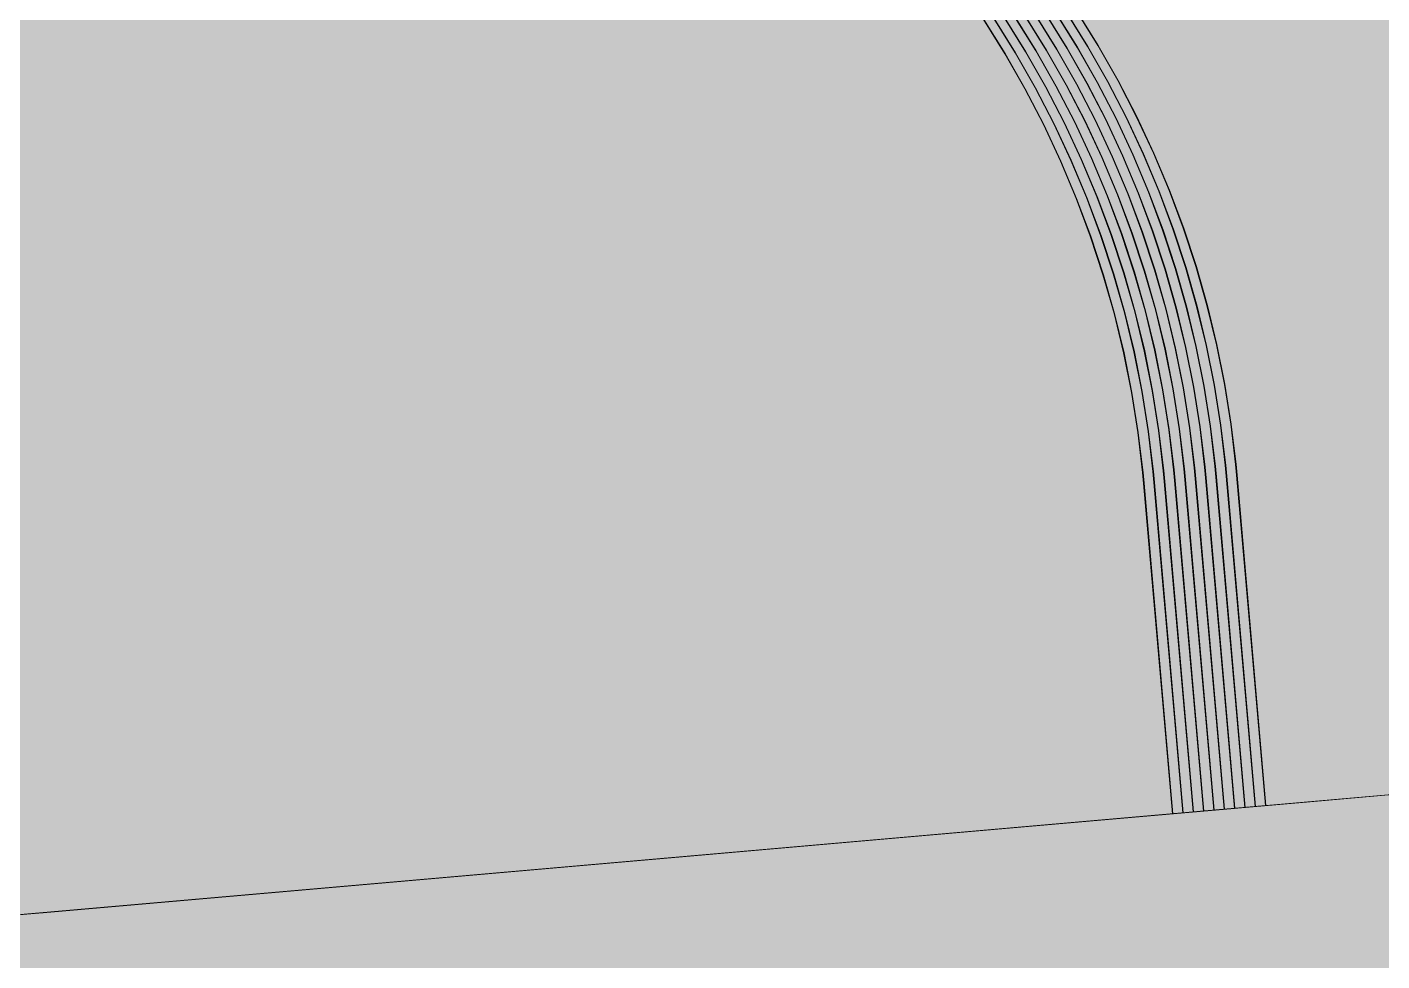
# Model space of a CAD drawing. Header units: millimetres. Extents: x 632 to 546626, y -3890 to 22200.
# Drawn here: x 370738.24 to 370743.61, y 16866.68 to 16870.38 of the extents above; entities that cross this region are included whole.
import ezdxf

# ---------------------------------------------------------------- set-up
doc = ezdxf.new("R2010")
doc.units = ezdxf.units.MM
doc.layers.add('A-270-M_ROOF', color=132, linetype='Continuous', lineweight=13)
doc.layers.add('A-770-ME_FFE_SA', color=91, linetype='Continuous', lineweight=13)

# ---------------------------------------------------------------- blocks, each defined once
blk = doc.blocks.new('Static Line_Sayfa_Metal Deck_Pan Mount - Up to 15 _ pitch - Max 2 Users-1845874-S6_501-SECTION A6')
at = {"layer": 'A-770-ME_FFE_SA', "lineweight": 5, "transparency": 33554432}
for points in [[(4548506.355, 16851.0439), (4548705.5939, 16868.475), (4548701.367, 16916.7895), (4548502.1281, 16899.3583), (4548504.1942, 16875.742)], [(4548506.396, 16851.0475), (4548705.6349, 16868.4786), (4548701.408, 16916.7931), (4548502.1691, 16899.3619), (4548504.2355, 16875.742)], [(4548506.4369, 16851.0511), (4548705.6759, 16868.4822), (4548701.449, 16916.7967), (4548502.2101, 16899.3655), (4548504.2768, 16875.742)], [(4548506.4779, 16851.0546), (4548705.7169, 16868.4858), (4548701.49, 16916.8002), (4548502.2511, 16899.3691), (4548504.3181, 16875.742)], [(4548506.5189, 16851.0582), (4548705.7579, 16868.4894), (4548701.531, 16916.8038), (4548502.292, 16899.3727), (4548504.3594, 16875.742)], [(4548506.5599, 16851.0618), (4548705.7988, 16868.493), (4548701.572, 16916.8074), (4548502.333, 16899.3763), (4548504.4007, 16875.742)], [(4548506.6009, 16851.0654), (4548705.8398, 16868.4965), (4548701.613, 16916.811), (4548502.374, 16899.3798), (4548504.442, 16875.742)], [(4548506.6419, 16851.069), (4548705.8808, 16868.5001), (4548701.6539, 16916.8146), (4548502.415, 16899.3834), (4548504.4833, 16875.742)], [(4548506.273, 16851.0367), (4548705.5119, 16868.4679), (4548701.285, 16916.7823), (4548502.0461, 16899.3512), (4548504.1116, 16875.742)], [(4548506.314, 16851.0403), (4548705.5529, 16868.4714), (4548701.326, 16916.7859), (4548502.0871, 16899.3547), (4548504.1529, 16875.742)], [(4548506.5716, 16849.0552), (4548705.8106, 16866.4863), (4548701.5835, 16914.8008), (4548502.3446, 16897.3696), (4548504.2368, 16875.742)], [(4548506.6126, 16849.0588), (4548705.8515, 16866.4899), (4548701.6245, 16914.8044), (4548502.3855, 16897.3732), (4548504.2781, 16875.742)], [(4548506.6536, 16849.0624), (4548705.8925, 16866.4935), (4548701.6655, 16914.808), (4548502.4265, 16897.3768), (4548504.3194, 16875.742)], [(4548506.6946, 16849.066), (4548705.9335, 16866.4971), (4548701.7065, 16914.8115), (4548502.4675, 16897.3804), (4548504.3607, 16875.742)], [(4548506.7356, 16849.0695), (4548705.9745, 16866.5007), (4548701.7475, 16914.8151), (4548502.5085, 16897.384), (4548504.402, 16875.742)], [(4548506.7766, 16849.0731), (4548706.0155, 16866.5043), (4548701.7884, 16914.8187), (4548502.5495, 16897.3876), (4548504.4433, 16875.742)], [(4548506.8175, 16849.0767), (4548706.0565, 16866.5079), (4548701.8294, 16914.8223), (4548502.5905, 16897.3911), (4548504.4846, 16875.742)], [(4548506.4486, 16849.0444), (4548705.6876, 16866.4756), (4548701.4605, 16914.79), (4548502.2216, 16897.3589), (4548504.1129, 16875.742)], [(4548506.4896, 16849.048), (4548705.7286, 16866.4792), (4548701.5015, 16914.7936), (4548502.2626, 16897.3625), (4548504.1542, 16875.742)], [(4548506.5306, 16849.0516), (4548705.7696, 16866.4828), (4548701.5425, 16914.7972), (4548502.3036, 16897.366), (4548504.1955, 16875.742)], [(4548691.2398, 16870.3333), (4548686.9781, 16867.4137), (4548695.9438, 16868.1981)], [(4548686.9799, 16867.4138), (4548695.9457, 16868.1982), (4548691.2417, 16870.3335)], [(4548691.2808, 16870.3369), (4548687.0191, 16867.4172), (4548695.9848, 16868.2016)], [(4548687.0209, 16867.4174), (4548695.9866, 16868.2018), (4548691.2826, 16870.3371)], [(4548691.3218, 16870.3405), (4548687.06, 16867.4208), (4548696.0258, 16868.2052)], [(4548687.0619, 16867.421), (4548696.0276, 16868.2054), (4548691.3236, 16870.3407)], [(4548691.3628, 16870.3441), (4548687.101, 16867.4244), (4548696.0668, 16868.2088)], [(4548687.1029, 16867.4246), (4548696.0686, 16868.209), (4548691.3646, 16870.3443)], [(4548691.4038, 16870.3477), (4548687.142, 16867.428), (4548696.1078, 16868.2124)], [(4548687.1439, 16867.4282), (4548696.1096, 16868.2126), (4548691.4056, 16870.3478)], [(4548691.1168, 16870.3226), (4548686.8551, 16867.4029), (4548695.8209, 16868.1873)], [(4548686.8569, 16867.4031), (4548695.8227, 16868.1875), (4548691.1187, 16870.3227)], [(4548691.1578, 16870.3262), (4548686.8961, 16867.4065), (4548695.8618, 16868.1909)], [(4548686.8979, 16867.4067), (4548695.8637, 16868.1911), (4548691.1597, 16870.3263)], [(4548691.1988, 16870.3298), (4548686.9371, 16867.4101), (4548695.9028, 16868.1945)], [(4548686.9389, 16867.4102), (4548695.9047, 16868.1946), (4548691.2007, 16870.3299)]]:
    blk.add_hatch(color=256, dxfattribs=at).paths.add_polyline_path(points)
at = {"layer": 'A-770-ME_FFE_SA', "lineweight": 5}
for p, q in [((4548699.9139, 16870.4414), (4548699.9987, 16870.3054)), ((4548699.9157, 16870.4415), (4548700.0006, 16870.3056)), ((4548699.9549, 16870.445), (4548700.0397, 16870.309)), ((4548699.9567, 16870.4451), (4548700.0416, 16870.3092)), ((4548699.7089, 16870.4235), (4548699.7938, 16870.2875)), ((4548699.7108, 16870.4236), (4548699.7956, 16870.2877)), ((4548699.7499, 16870.427), (4548699.8348, 16870.2911)), ((4548699.7927, 16870.4308), (4548699.8776, 16870.2948)), ((4548699.8319, 16870.4342), (4548699.9168, 16870.2982)), ((4548699.8747, 16870.438), (4548699.9596, 16870.302)), ((4548699.7938, 16870.2875), (4548699.8732, 16870.1482)), ((4548699.7956, 16870.2877), (4548699.875, 16870.1484)), ((4548699.8348, 16870.2911), (4548699.9142, 16870.1518)), ((4548699.8776, 16870.2948), (4548699.957, 16870.1556)), ((4548699.9168, 16870.2982), (4548699.9961, 16870.159)), ((4548699.9596, 16870.302), (4548700.039, 16870.1627)), ((4548699.9987, 16870.3054), (4548700.0781, 16870.1662)), ((4548700.0006, 16870.3056), (4548700.08, 16870.1663)), ((4548700.0397, 16870.309), (4548700.1191, 16870.1698)), ((4548700.0416, 16870.3092), (4548700.1209, 16870.1699)), ((4548700.1191, 16870.1698), (4548700.1928, 16870.0274)), ((4548700.1209, 16870.1699), (4548700.1947, 16870.0276)), ((4548699.8732, 16870.1482), (4548699.9469, 16870.0059)), ((4548699.875, 16870.1484), (4548699.9487, 16870.0061)), ((4548699.9142, 16870.1518), (4548699.9879, 16870.0095)), ((4548699.957, 16870.1556), (4548700.0307, 16870.0133)), ((4548699.9961, 16870.159), (4548700.0699, 16870.0167)), ((4548700.039, 16870.1627), (4548700.1127, 16870.0204)), ((4548700.0781, 16870.1662), (4548700.1519, 16870.0239)), ((4548700.08, 16870.1663), (4548700.1537, 16870.024)), ((4548699.9879, 16870.0095), (4548700.0559, 16869.8644)), ((4548700.0307, 16870.0133), (4548700.0987, 16869.8681)), ((4548700.0699, 16870.0167), (4548700.1379, 16869.8715)), ((4548700.1127, 16870.0204), (4548700.1807, 16869.8753)), ((4548700.1519, 16870.0239), (4548700.2198, 16869.8787)), ((4548700.1537, 16870.024), (4548700.2217, 16869.8789)), ((4548700.1928, 16870.0274), (4548700.2608, 16869.8823)), ((4548700.1947, 16870.0276), (4548700.2627, 16869.8825)), ((4548699.9469, 16870.0059), (4548700.0149, 16869.8608)), ((4548699.9487, 16870.0061), (4548700.0167, 16869.8609)), ((4548699.8938, 16869.8502), (4548699.9559, 16869.7024)), ((4548699.9757, 16869.8574), (4548700.0379, 16869.7096)), ((4548700.0149, 16869.8608), (4548700.077, 16869.713)), ((4548700.0167, 16869.8609), (4548700.0789, 16869.7132)), ((4548700.0559, 16869.8644), (4548700.118, 16869.7166)), ((4548700.0987, 16869.8681), (4548700.1608, 16869.7204)), ((4548700.1379, 16869.8715), (4548700.2, 16869.7238)), ((4548700.1807, 16869.8753), (4548700.2428, 16869.7275)), ((4548700.2198, 16869.8787), (4548700.282, 16869.731)), ((4548700.2217, 16869.8789), (4548700.2838, 16869.7311)), ((4548700.2608, 16869.8823), (4548700.323, 16869.7345)), ((4548700.2627, 16869.8825), (4548700.3248, 16869.7347)), ((4548699.9559, 16869.7024), (4548700.0121, 16869.5523)), ((4548699.9951, 16869.7059), (4548700.0512, 16869.5557)), ((4548700.077, 16869.713), (4548700.1332, 16869.5629)), ((4548700.0789, 16869.7132), (4548700.135, 16869.5631)), ((4548700.118, 16869.7166), (4548700.1742, 16869.5665)), ((4548700.1608, 16869.7204), (4548700.217, 16869.5702)), ((4548700.2, 16869.7238), (4548700.2562, 16869.5737)), ((4548700.2428, 16869.7275), (4548700.299, 16869.5774)), ((4548700.282, 16869.731), (4548700.3381, 16869.5808)), ((4548700.2838, 16869.7311), (4548700.34, 16869.581)), ((4548700.323, 16869.7345), (4548700.3791, 16869.5844)), ((4548700.3248, 16869.7347), (4548700.381, 16869.5846)), ((4548700.3381, 16869.5808), (4548700.3883, 16869.4286)), ((4548700.34, 16869.581), (4548700.3901, 16869.4288)), ((4548700.3791, 16869.5844), (4548700.4293, 16869.4322)), ((4548700.381, 16869.5846), (4548700.4311, 16869.4323)), ((4548700.0121, 16869.5523), (4548700.0622, 16869.4001)), ((4548700.0512, 16869.5557), (4548700.1013, 16869.4035)), ((4548700.1332, 16869.5629), (4548700.1833, 16869.4107)), ((4548700.135, 16869.5631), (4548700.1852, 16869.4108)), ((4548700.1742, 16869.5665), (4548700.2243, 16869.4143)), ((4548700.217, 16869.5702), (4548700.2671, 16869.418)), ((4548700.2562, 16869.5737), (4548700.3063, 16869.4214)), ((4548700.299, 16869.5774), (4548700.3491, 16869.4252)), ((4548700.2671, 16869.418), (4548700.3111, 16869.2639)), ((4548700.3063, 16869.4214), (4548700.3503, 16869.2673)), ((4548700.3491, 16869.4252), (4548700.3931, 16869.271)), ((4548700.3883, 16869.4286), (4548700.4323, 16869.2745)), ((4548700.3901, 16869.4288), (4548700.4341, 16869.2746)), ((4548700.4293, 16869.4322), (4548700.4733, 16869.2781)), ((4548700.4311, 16869.4323), (4548700.4751, 16869.2782)), ((4548700.1833, 16869.4107), (4548700.2273, 16869.2565)), ((4548700.1852, 16869.4108), (4548700.2292, 16869.2567)), ((4548700.2243, 16869.4143), (4548700.2683, 16869.2601)), ((4548700.2273, 16869.2565), (4548700.2651, 16869.1008)), ((4548700.2292, 16869.2567), (4548700.267, 16869.1009)), ((4548700.2683, 16869.2601), (4548700.3061, 16869.1044)), ((4548700.3111, 16869.2639), (4548700.3489, 16869.1081)), ((4548700.3503, 16869.2673), (4548700.3881, 16869.1115)), ((4548700.3931, 16869.271), (4548700.4309, 16869.1153)), ((4548700.4323, 16869.2745), (4548700.4701, 16869.1187)), ((4548700.4341, 16869.2746), (4548700.4719, 16869.1189)), ((4548700.4733, 16869.2781), (4548700.5111, 16869.1223)), ((4548700.4751, 16869.2782), (4548700.5129, 16869.1225)), ((4548700.2651, 16869.1008), (4548700.2967, 16868.9436)), ((4548700.267, 16869.1009), (4548700.2985, 16868.9438)), ((4548700.3061, 16869.1044), (4548700.3376, 16868.9472)), ((4548700.3489, 16869.1081), (4548700.3805, 16868.951)), ((4548700.3881, 16869.1115), (4548700.4196, 16868.9544)), ((4548700.4309, 16869.1153), (4548700.4625, 16868.9581)), ((4548700.4701, 16869.1187), (4548700.5016, 16868.9616)), ((4548700.4719, 16869.1189), (4548700.5034, 16868.9617)), ((4548700.5111, 16869.1223), (4548700.5426, 16868.9651)), ((4548700.5129, 16869.1225), (4548700.5444, 16868.9653)), ((4548700.2147, 16868.9365), (4548700.2399, 16868.7782)), ((4548700.2967, 16868.9436), (4548700.3219, 16868.7853)), ((4548700.2985, 16868.9438), (4548700.3237, 16868.7855)), ((4548700.3376, 16868.9472), (4548700.3629, 16868.7889)), ((4548700.3805, 16868.951), (4548700.4057, 16868.7927)), ((4548700.4196, 16868.9544), (4548700.4449, 16868.7961)), ((4548700.4625, 16868.9581), (4548700.4877, 16868.7998)), ((4548700.5016, 16868.9616), (4548700.5268, 16868.8033)), ((4548700.5034, 16868.9617), (4548700.5287, 16868.8034)), ((4548700.5426, 16868.9651), (4548700.5678, 16868.8069)), ((4548700.5444, 16868.9653), (4548700.5697, 16868.807)), ((4548700.2399, 16868.7782), (4548700.2588, 16868.619)), ((4548700.3219, 16868.7853), (4548700.3408, 16868.6262)), ((4548700.3237, 16868.7855), (4548700.3426, 16868.6263)), ((4548700.3629, 16868.7889), (4548700.3818, 16868.6298)), ((4548700.4057, 16868.7927), (4548700.4246, 16868.6335)), ((4548700.4449, 16868.7961), (4548700.4637, 16868.6369)), ((4548700.4877, 16868.7998), (4548700.5066, 16868.6407)), ((4548700.5268, 16868.8033), (4548700.5457, 16868.6441)), ((4548700.5287, 16868.8034), (4548700.5476, 16868.6443)), ((4548700.5678, 16868.8069), (4548700.5867, 16868.6477)), ((4548700.5697, 16868.807), (4548700.5885, 16868.6479)), ((4548700.2588, 16868.619), (4548700.2628, 16868.5759)), ((4548700.3408, 16868.6262), (4548700.3448, 16868.5831)), ((4548700.3426, 16868.6263), (4548700.3466, 16868.5833)), ((4548700.3818, 16868.6298), (4548700.3858, 16868.5867)), ((4548700.4246, 16868.6335), (4548700.4286, 16868.5904)), ((4548700.4637, 16868.6369), (4548700.4677, 16868.5939)), ((4548700.5066, 16868.6407), (4548700.5106, 16868.5976)), ((4548700.5457, 16868.6441), (4548700.5497, 16868.601)), ((4548700.5476, 16868.6443), (4548700.5516, 16868.6012)), ((4548700.5867, 16868.6477), (4548700.5907, 16868.6046)), ((4548700.5885, 16868.6479), (4548700.5925, 16868.6048)), ((4548700.3365, 16867.2617), (4548700.2218, 16868.5723)), ((4548700.3383, 16867.2619), (4548700.2236, 16868.5725)), ((4548700.3775, 16867.2653), (4548700.2628, 16868.5759)), ((4548700.3793, 16867.2654), (4548700.2646, 16868.5761)), ((4548700.4185, 16867.2689), (4548700.3038, 16868.5795)), ((4548700.4203, 16867.269), (4548700.3056, 16868.5797)), ((4548700.4594, 16867.2725), (4548700.3448, 16868.5831)), ((4548700.4613, 16867.2726), (4548700.3466, 16868.5833)), ((4548700.5004, 16867.276), (4548700.3858, 16868.5867)), ((4548700.5023, 16867.2762), (4548700.3876, 16868.5868)), ((4548700.5414, 16867.2796), (4548700.4268, 16868.5903)), ((4548700.5433, 16867.2798), (4548700.4286, 16868.5904)), ((4548700.5824, 16867.2832), (4548700.4677, 16868.5939)), ((4548700.5842, 16867.2834), (4548700.4696, 16868.594)), ((4548700.6234, 16867.2868), (4548700.5087, 16868.5974)), ((4548700.6252, 16867.287), (4548700.5106, 16868.5976)), ((4548700.6644, 16867.2904), (4548700.5497, 16868.601)), ((4548700.6662, 16867.2905), (4548700.5516, 16868.6012)), ((4548700.7054, 16867.294), (4548700.5907, 16868.6046)), ((4548700.7072, 16867.2941), (4548700.5925, 16868.6048)), ((4548705.5771, 16867.7202), (4548695.615, 16866.8486)), ((4548705.579, 16867.7204), (4548695.6171, 16866.8488)), ((4548705.618, 16867.7238), (4548695.656, 16866.8522)), ((4548705.62, 16867.7239), (4548695.6581, 16866.8524)), ((4548705.659, 16867.7274), (4548695.697, 16866.8558)), ((4548705.6609, 16867.7275), (4548695.6991, 16866.856)), ((4548705.7019, 16867.7311), (4548695.7401, 16866.8596)), ((4548705.741, 16867.7345), (4548695.779, 16866.863)), ((4548705.823, 16867.7417), (4548695.861, 16866.8701)), ((4548705.5265, 16867.7158), (4548695.904, 16866.8739)), ((4548705.5655, 16867.7192), (4548695.943, 16866.8773)), ((4548705.6084, 16867.7229), (4548695.986, 16866.8811)), ((4548705.7, 16867.7309), (4548698.3164, 16867.085)), ((4548705.7429, 16867.7347), (4548698.3594, 16867.0887)), ((4548704.4903, 16867.6251), (4548700.844, 16867.3061)), ((4548702.8642, 16867.4828), (4548695.82, 16866.8666)), ((4548702.8662, 16867.483), (4548700.803, 16867.3025)), ((4548702.9461, 16867.49), (4548700.8829, 16867.3095)), ((4548702.9891, 16867.4938), (4548700.926, 16867.3133)), ((4548703.0281, 16867.4972), (4548700.9649, 16867.3167)), ((4548700.844, 16867.3061), (4548695.863, 16866.8703)), ((4548695.9355, 16866.8767), (4548700.4185, 16867.2689)), ((4548695.9356, 16866.8767), (4548700.4185, 16867.2689)), ((4548695.9374, 16866.8768), (4548700.4203, 16867.269)), ((4548695.9375, 16866.8768), (4548700.4203, 16867.269)), ((4548695.9765, 16866.8802), (4548700.4594, 16867.2725)), ((4548695.9766, 16866.8803), (4548700.4594, 16867.2725)), ((4548695.9783, 16866.8804), (4548700.4613, 16867.2726)), ((4548695.9785, 16866.8804), (4548700.4613, 16867.2726)), ((4548696.0175, 16866.8838), (4548700.5004, 16867.276)), ((4548696.0176, 16866.8838), (4548700.5004, 16867.276)), ((4548696.0193, 16866.884), (4548700.5023, 16867.2762)), ((4548696.0194, 16866.884), (4548700.5023, 16867.2762)), ((4548696.0585, 16866.8874), (4548700.5414, 16867.2796)), ((4548696.0586, 16866.8874), (4548700.5414, 16867.2796)), ((4548696.0603, 16866.8876), (4548700.5433, 16867.2798)), ((4548696.0604, 16866.8876), (4548700.5433, 16867.2798)), ((4548696.0995, 16866.891), (4548700.5824, 16867.2832)), ((4548696.0996, 16866.891), (4548700.5824, 16867.2832)), ((4548696.1013, 16866.8912), (4548700.5842, 16867.2834)), ((4548696.1014, 16866.8912), (4548700.5842, 16867.2834)), ((4548696.1405, 16866.8946), (4548700.6234, 16867.2868)), ((4548696.1406, 16866.8946), (4548700.6234, 16867.2868)), ((4548696.1423, 16866.8948), (4548700.6252, 16867.287)), ((4548696.1424, 16866.8948), (4548700.6252, 16867.287)), ((4548696.1815, 16866.8982), (4548700.6644, 16867.2904)), ((4548696.1816, 16866.8982), (4548700.6644, 16867.2904)), ((4548696.1833, 16866.8983), (4548700.6662, 16867.2905)), ((4548696.1834, 16866.8983), (4548700.6662, 16867.2905)), ((4548696.2224, 16866.9018), (4548700.7054, 16867.294)), ((4548696.2226, 16866.9018), (4548700.7054, 16867.294)), ((4548696.2243, 16866.9019), (4548700.7072, 16867.2941)), ((4548696.2244, 16866.9019), (4548700.7072, 16867.2941)), ((4548700.803, 16867.3025), (4548698.4004, 16867.0923)), ((4548700.8829, 16867.3095), (4548698.4803, 16867.0993)), ((4548700.926, 16867.3133), (4548698.5233, 16867.1031)), ((4548700.9649, 16867.3167), (4548698.5623, 16867.1065)), ((4548695.8535, 16866.8695), (4548700.3365, 16867.2617)), ((4548695.8537, 16866.8695), (4548700.3365, 16867.2617)), ((4548695.8554, 16866.8697), (4548700.3383, 16867.2619)), ((4548695.8555, 16866.8697), (4548700.3383, 16867.2619)), ((4548695.8945, 16866.8731), (4548700.3775, 16867.2653)), ((4548695.8946, 16866.8731), (4548700.3775, 16867.2653)), ((4548695.8964, 16866.8732), (4548700.3793, 16867.2654)), ((4548695.8965, 16866.8732), (4548700.3793, 16867.2654)), ((4548698.5623, 16867.1065), (4548695.9839, 16866.8809)), ((4548698.3164, 16867.085), (4548695.738, 16866.8594)), ((4548698.3594, 16867.0887), (4548695.7811, 16866.8631)), ((4548698.4004, 16867.0923), (4548695.822, 16866.8667)), ((4548698.4803, 16867.0993), (4548695.902, 16866.8737)), ((4548698.5233, 16867.1031), (4548695.945, 16866.8775))]:
    blk.add_line(p, q, dxfattribs=at)
at = {"layer": 'A-770-ME_FFE_SA', "lineweight": 5, "flags": 128}
for points in [[(4548699.586, 16870.4127), (4548699.6708, 16870.2767), (4548699.7502, 16870.1375), (4548699.8239, 16869.9952), (4548699.8919, 16869.85), (4548699.9541, 16869.7023), (4548700.0102, 16869.5522), (4548700.0604, 16869.3999), (4548700.1044, 16869.2458), (4548700.1422, 16869.09), (4548700.1737, 16868.9329), (4548700.1989, 16868.7746), (4548700.2178, 16868.6154), (4548700.2218, 16868.5723)], [(4548699.6288, 16870.4164), (4548699.7137, 16870.2805), (4548699.793, 16870.1412), (4548699.8668, 16869.9989), (4548699.9348, 16869.8538), (4548699.9969, 16869.706), (4548700.0531, 16869.5559), (4548700.1032, 16869.4037), (4548700.1472, 16869.2495), (4548700.185, 16869.0938), (4548700.2165, 16868.9366), (4548700.2418, 16868.7783), (4548700.2606, 16868.6192), (4548700.2646, 16868.5761)], [(4548699.6679, 16870.4199), (4548699.7528, 16870.2839), (4548699.8322, 16870.1447), (4548699.9059, 16870.0023), (4548699.9739, 16869.8572), (4548700.036, 16869.7094), (4548700.0922, 16869.5593), (4548700.1423, 16869.4071), (4548700.1863, 16869.253), (4548700.2241, 16869.0972), (4548700.2557, 16868.94), (4548700.2809, 16868.7818), (4548700.2998, 16868.6226), (4548700.3038, 16868.5795)], [(4548699.7517, 16870.4272), (4548699.8366, 16870.2912), (4548699.916, 16870.152), (4548699.9897, 16870.0097), (4548700.0577, 16869.8645), (4548700.1199, 16869.7168), (4548700.176, 16869.5667), (4548700.2262, 16869.4144), (4548700.2702, 16869.2603), (4548700.308, 16869.1045), (4548700.3395, 16868.9474), (4548700.3647, 16868.7891), (4548700.3836, 16868.6299), (4548700.3876, 16868.5868)], [(4548699.7909, 16870.4306), (4548699.8758, 16870.2947), (4548699.9551, 16870.1554), (4548700.0289, 16870.0131), (4548700.0969, 16869.868), (4548700.159, 16869.7202), (4548700.2152, 16869.5701), (4548700.2653, 16869.4178), (4548700.3093, 16869.2637), (4548700.3471, 16869.1079), (4548700.3786, 16868.9508), (4548700.4039, 16868.7925), (4548700.4227, 16868.6333), (4548700.4268, 16868.5903)], [(4548699.8337, 16870.4344), (4548699.9186, 16870.2984), (4548699.998, 16870.1592), (4548700.0717, 16870.0168), (4548700.1397, 16869.8717), (4548700.2018, 16869.7239), (4548700.258, 16869.5738), (4548700.3081, 16869.4216), (4548700.3521, 16869.2675), (4548700.3899, 16869.1117), (4548700.4215, 16868.9545), (4548700.4467, 16868.7963), (4548700.4656, 16868.6371), (4548700.4696, 16868.594)], [(4548699.8729, 16870.4378), (4548699.9578, 16870.3018), (4548700.0371, 16870.1626), (4548700.1109, 16870.0203), (4548700.1789, 16869.8751), (4548700.241, 16869.7274), (4548700.2972, 16869.5773), (4548700.3473, 16869.425), (4548700.3913, 16869.2709), (4548700.4291, 16869.1151), (4548700.4606, 16868.958), (4548700.4858, 16868.7997), (4548700.5047, 16868.6405), (4548700.5087, 16868.5974)], [(4548699.4021, 16870.6741), (4548699.4975, 16870.5453), (4548699.5878, 16870.4129), (4548699.6727, 16870.2769), (4548699.752, 16870.1376), (4548699.8258, 16869.9953), (4548699.8938, 16869.8502)], [(4548699.6269, 16870.4163), (4548699.7118, 16870.2803), (4548699.7912, 16870.1411)], [(4548699.6698, 16870.42), (4548699.7546, 16870.2841), (4548699.834, 16870.1448), (4548699.9078, 16870.0025), (4548699.9757, 16869.8574)], [(4548699.7912, 16870.1411), (4548699.8649, 16869.9988), (4548699.9329, 16869.8536), (4548699.9951, 16869.7059)], [(4548700.0379, 16869.7096), (4548700.0941, 16869.5595), (4548700.1442, 16869.4072), (4548700.1882, 16869.2531), (4548700.226, 16869.0974), (4548700.2575, 16868.9402), (4548700.2827, 16868.7819), (4548700.3016, 16868.6228), (4548700.3056, 16868.5797)], [(4548700.0622, 16869.4001), (4548700.1062, 16869.2459), (4548700.144, 16869.0902), (4548700.1755, 16868.933), (4548700.2008, 16868.7747), (4548700.2196, 16868.6156), (4548700.2236, 16868.5725)], [(4548700.1013, 16869.4035), (4548700.1453, 16869.2494), (4548700.1831, 16869.0936), (4548700.2147, 16868.9365)]]:
    blk.add_lwpolyline(points, dxfattribs=at)
blk = doc.blocks.new('25021-APA-ZZ-ZZ-M3-AR-000001_V3_rvt-6-S6_501-SECTION A6')
at = {"layer": 'A-270-M_ROOF', "transparency": 33554432}
blk.add_hatch(color=9, dxfattribs=at).paths.add_polyline_path([(4535648.8231, 15720.3831), (4558304.6143, 17702.508), (4578095.6143, 15971.0199), (4578095.6143, 16011.1727), (4558304.6143, 17742.6608), (4535648.8231, 15760.5359)])
at = {"layer": 'A-770-ME_FFE_SA', "color": 53, "lineweight": 5}
blk.add_blockref('Static Line_Sayfa_Metal Deck_Pan Mount - Up to 15 _ pitch - Max 2 Users-1845874-S6_501-SECTION A6', (0, 0), dxfattribs=at)

msp = doc.modelspace()

# ---------------------------------------------------------------- block references
at = {"color": 10, "lineweight": 5}
msp.add_blockref('25021-APA-ZZ-ZZ-M3-AR-000001_V3_rvt-6-S6_501-SECTION A6', (-4177957.5538, 0), dxfattribs=at)

doc.saveas('drawing.dxf')
